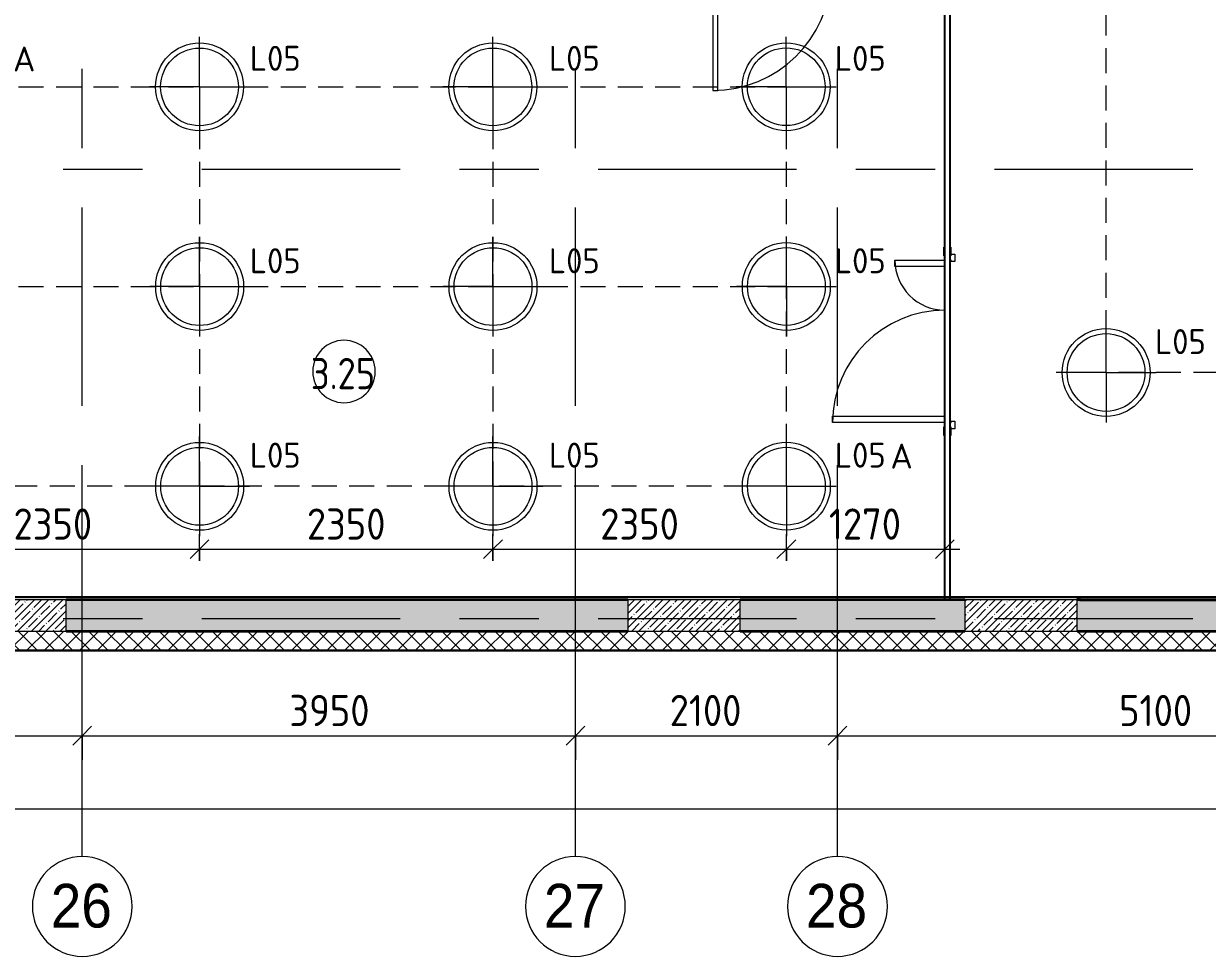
# Model space of a CAD drawing. Header units: millimetres. Extents: x 81682 to 274809, y -8553 to 29000.
# Drawn here: x 94190 to 103672, y -2706 to 4766 of the extents above; entities that cross this region are included whole.
import ezdxf

# ---------------------------------------------------------------- set-up
doc = ezdxf.new("R2010")
doc.units = ezdxf.units.MM
doc.linetypes.add('ADSK_Штрих_ш2 п1', pattern=[300, 200, -100])
doc.linetypes.add('Осевая', pattern=[3175, 635, -476.25, 1587.5, -476.25])
for name, color, linetype, lineweight in [('A-ANNO-DIMS', 7, 'Continuous', 9), ('A-ANNO-DIMS-100', 7, 'Continuous', 9), ('A-AREA-IDEN', 7, 'Continuous', 9), ('A-DETL-1', 7, 'ADSK_Штрих_ш2 п1', 9), ('A-DOOR', 7, 'Continuous', 9), ('A-DOOR-1', 7, 'Continuous', 13), ('A-DOOR-FRAM', 7, 'Continuous', 13), ('A-WALL', 7, 'Continuous', 9), ('E-LITE-EQPM-IDEN', 7, 'Continuous', 9), ('I-WALL', 7, 'Continuous', 9), ('S-COLS', 7, 'Continuous', 9), ('Оси', 7, 'Continuous', 9), ('Оси-1', 7, 'Continuous', 20), ('Оси-2', 7, 'Осевая', 9)]:
    doc.layers.add(name, color=color, linetype=linetype, lineweight=lineweight)
for name, color, linetype, lineweight, true_color in [('A-ANNO-NOTE', 1, 'Continuous', 9, 0xff0000), ('A-WALL-2', 254, 'Continuous', 25, 0xbebebe), ('A-WALL-3', 254, 'Continuous', 35, 0xbebebe), ('A-WALL-6', 7, 'Continuous', 25, 0x3c3c3c), ('A-WALL-FNSH-1', 254, 'Continuous', 9, 0xbebebe), ('A-WALL-FNSH-2', 254, 'Continuous', 13, 0xbebebe), ('A-WALL-FNSH-3', 7, 'Continuous', 13, 0x3c3c3c), ('G-ANNO-TEXT-1', 1, 'Continuous', 9, 0xff0000)]:
    doc.layers.add(name, color=color, linetype=linetype, lineweight=lineweight, true_color=true_color)
doc.styles.add('Arial', font='arial.ttf', dxfattribs={"width": 0.9, "height": 350})
doc.styles.add('GOST Common', font='GOST_Common.ttf', dxfattribs={"height": 200})
doc.styles.add('GOST Common_1', font='GOST_Common.ttf', dxfattribs={"width": 0.9, "height": 250})
doc.styles.add('ISOCPEUR_1', font='isocpeur.ttf', dxfattribs={"width": 0.9, "height": 250})
doc.styles.add('ISOCPEUR_2', font='isocpeur.ttf', dxfattribs={"height": 200})
doc.dimstyles.new('ISO-2_5_0_9К_БОЛЬШОЙ_1', dxfattribs={"dimscale": 304.8, "dimtxt": 248.995294, "dimasz": 0.492126, "dimexe": 0.393701, "dimexo": 0.984252, "dimgap": 0, "dimtad": 1, "dimdec": 0, "dimrnd": 10, "dimzin": 0, "dimdsep": 46, "dimtxsty": 'ISOCPEUR_1', "dimblk1": 'OBLIQUE', "dimblk2": 'OBLIQUE', "dimsah": 1, "dimcen": 0.09, "dimdle": 0.393701, "dimazin": 0, "dimtfac": 1, "dimtdec": 4, "dimtix": 1, "dimtmove": 0, "dimatfit": 3, "dimfxl": 1, "dimtvp": 1, "dimtolj": 1, "dimtzin": 0, "dimarcsym": 2})
pattern_1 = [(0, (0, 0), (121.92, 30.48), [10.058, -81.382, 10.058, -81.382, -487.68]), (0, (0, 0), (121.92, 30.48), [-182.88, 10.058, -172.822, 10.058, -81.382, -213.36]), (0, (0, 0), (121.92, 30.48), [-457.2, 10.058, -50.902, 10.058, -142.342]), (120, (45.72, 15.24), (-87.356454, 90.345817), [10.058, -81.382, 10.058, -81.382, -487.68]), (120, (45.72, 15.24), (-87.356454, 90.345817), [-182.88, 10.058, -172.822, 10.058, -81.382, -213.36]), (120, (45.72, 15.24), (-87.356454, 90.345817), [-457.2, 10.058, -50.902, 10.058, -142.342]), (240, (60.96, 76.2), (-34.563546, -120.825817), [10.058, -81.382, 10.058, -81.382, -487.68]), (240, (60.96, 76.2), (-34.563546, -120.825817), [-182.88, 10.058, -172.822, 10.058, -81.382, -213.36]), (240, (60.96, 76.2), (-34.563546, -120.825817), [-457.2, 10.058, -50.902, 10.058, -142.342])]

# ---------------------------------------------------------------- blocks, each defined once
blk = doc.blocks.new('BSC_Колонна _Прямоугольная - 250х900-23282983-План расстановки осветительного оборудования 3 этажа в осях 23-33')
at = {"layer": 'S-COLS'}
h = blk.add_hatch(dxfattribs=at)
h.set_pattern_fill('FP_5', color=256, style=0, pattern_type=2)
h.set_pattern_definition([(45, (-99480, -25), (-57.024626, 57.024626), []), (45, (-99422.975, -25), (-57.024626, 57.024626), [100.806, -20.161, 3.353, -16.808])])
h.paths.add_polyline_path([(-450, -125), (450, -125), (450, 125), (-450, 125)])
for p, q in [((450, 125), (-450, 125)), ((-450, 125), (-450, -125)), ((450, -125), (450, 125)), ((-450, -125), (450, -125))]:
    blk.add_line(p, q, dxfattribs=at)
blk = doc.blocks.new('110_Дверь_СКБ_1Ст_Внутренняя1 - Д-7а_л__950x2100h_Туалет-32220591-План расстановки осветительного оборудования 3 этажа в осях 23-33')
at = {"layer": 'A-DOOR'}
blk.add_arc((487.5, 110), 950, 90, 178.79032, dxfattribs=at)
at = {"layer": 'A-DOOR-1'}
for p, q in [((487.5, 1060), (447.5, 1060)), ((447.5, 1060), (447.5, 130)), ((487.5, 130), (487.5, 1060))]:
    blk.add_line(p, q, dxfattribs=at)
blk = doc.blocks.new('BSC_Колонна _Прямоугольная - 250х900-V1-План расстановки осветительного оборудования 3 этажа в осях 23-33')
at = {"layer": 'S-COLS'}
h = blk.add_hatch(dxfattribs=at)
h.set_pattern_fill('FP_7', color=256, style=0, pattern_type=2)
h.set_pattern_definition([(45, (-94080, -25), (-57.024626, 57.024626), []), (45, (-94022.975, -25), (-57.024626, 57.024626), [100.806, -20.161, 3.353, -16.808])])
h.paths.add_polyline_path([(-450, -125), (450, -125), (450, 125), (-450, 125)])
for p, q in [((450, 125), (-450, 125)), ((-450, 125), (-450, -125)), ((450, -125), (450, 125)), ((-450, -125), (450, -125))]:
    blk.add_line(p, q, dxfattribs=at)
blk = doc.blocks.new('BSC_Колонна _Прямоугольная - 250х900-V2-План расстановки осветительного оборудования 3 этажа в осях 23-33')
at = {"layer": 'S-COLS'}
h = blk.add_hatch(dxfattribs=at)
h.set_pattern_fill('FP_8', color=256, style=0, pattern_type=2)
h.set_pattern_definition([(45, (-102180, -25), (-57.024626, 57.024626), []), (45, (-102122.975, -25), (-57.024626, 57.024626), [100.806, -20.161, 3.353, -16.808])])
h.paths.add_polyline_path([(-450, -125), (450, -125), (450, 125), (-450, 125)])
for p, q in [((450, 125), (-450, 125)), ((-450, 125), (-450, -125)), ((450, -125), (450, 125)), ((-450, -125), (450, -125))]:
    blk.add_line(p, q, dxfattribs=at)
blk = doc.blocks.new('110_Дверь_СКБ_2Ст - Д-5_п__в составе перегородки _не входит в спец__-32680317-План расстановки осветительного оборудования 3 этажа в осях 23-33')
at = {"layer": 'A-DOOR'}
for centre, radius, start, end in [((-637.5, -20), 400, 270, 0), ((662.5, -20), 900, 180, 270)]:
    blk.add_arc(centre, radius, start, end, dxfattribs=at)
at = {"layer": 'A-DOOR-1'}
for p, q in [((-637.5, -420), (-637.5, -20)), ((-587.5, -20), (-587.5, -420)), ((612.5, -920), (612.5, -20)), ((662.5, -20), (662.5, -920)), ((-587.5, -420), (-637.5, -420)), ((662.5, -920), (612.5, -920))]:
    blk.add_line(p, q, dxfattribs=at)
at = {"layer": 'A-DOOR-FRAM'}
for p, q in [((-742.5, 28), (-672.5, 28)), ((-742.5, 20), (-742.5, 28)), ((-687.5, 60), (-627.5, 60)), ((-687.5, 20), (-687.5, 60)), ((-672.5, 28), (-672.5, 20)), ((-637.5, 30), (-637.5, 20)), ((-627.5, 30), (-637.5, 30)), ((-627.5, 60), (-627.5, 30)), ((652.5, 60), (712.5, 60)), ((652.5, 30), (652.5, 60)), ((662.5, 30), (652.5, 30)), ((662.5, 20), (662.5, 30)), ((697.5, 20), (697.5, 28)), ((697.5, 28), (767.5, 28)), ((712.5, 60), (712.5, 20)), ((767.5, 28), (767.5, 20)), ((-742.5, -28), (-742.5, -20)), ((-672.5, -28), (-742.5, -28)), ((-672.5, -20), (-672.5, -28)), ((697.5, -28), (697.5, -20)), ((767.5, -28), (697.5, -28)), ((767.5, -20), (767.5, -28))]:
    blk.add_line(p, q, dxfattribs=at)
blk = doc.blocks.new('Ось сетки - D8-29747960-План расстановки осветительного оборудования 3 этажа в осях 23-33')
at = {"layer": 'Оси-1'}
for start, end in [(360, 180), (180, 360)]:
    blk.add_arc((0, 0), 4, start, end, dxfattribs=at)
blk = doc.blocks.new('DIMBLOCK11-План расстановки осветительного оборудования 3 этажа в осях 23-33')
at = {"layer": 'A-ANNO-DIMS-100'}
for p, q in [((93250, 461.5), (93250, 675.1)), ((95600, 461.5), (95600, 675.1)), ((93250, 555.1), (95600, 555.1)), ((93250, 555.1), (93250, 461.5)), ((95600, 555.1), (95600, 461.5))]:
    blk.add_line(p, q, dxfattribs=at)
at = {"layer": 'A-ANNO-DIMS-100', "lineweight": 20}
for p, q in [((93250, 555.1), (93325, 630.1)), ((95600, 555.1), (95675, 630.1)), ((93250, 555.1), (93175, 480.1)), ((95600, 555.1), (95525, 480.1))]:
    blk.add_line(p, q, dxfattribs=at)
at = {"layer": 'A-ANNO-DIMS-100', "color": 0, "insert": (94109, 881.7), "char_height": 250, "width": 758.478, "attachment_point": 1, "line_spacing_factor": 1.149209, "style": 'ISOCPEUR_1'}
blk.add_mtext('2350', dxfattribs=at)
blk = doc.blocks.new('_Oblique')
at = {"color": 0, "linetype": 'ByBlock', "lineweight": -2}
blk.add_line((-0.5, -0.5), (0.5, 0.5), dxfattribs=at)
blk = doc.blocks.new('DIMBLOCK12-План расстановки осветительного оборудования 3 этажа в осях 23-33')
at = {"layer": 'A-ANNO-DIMS-100'}
for p, q in [((95600, 461.5), (95600, 675.1)), ((97950, 461.5), (97950, 675.1)), ((95600, 555.1), (97950, 555.1)), ((95600, 555.1), (95600, 461.5)), ((97950, 555.1), (97950, 461.5))]:
    blk.add_line(p, q, dxfattribs=at)
at = {"layer": 'A-ANNO-DIMS-100', "lineweight": 20}
for p, q in [((95600, 555.1), (95675, 630.1)), ((97950, 555.1), (98025, 630.1)), ((95600, 555.1), (95525, 480.1)), ((97950, 555.1), (97875, 480.1))]:
    blk.add_line(p, q, dxfattribs=at)
at = {"layer": 'A-ANNO-DIMS-100', "color": 0, "insert": (96459, 881.7), "char_height": 250, "width": 758.478, "attachment_point": 1, "line_spacing_factor": 1.149209, "style": 'ISOCPEUR_1'}
blk.add_mtext('2350', dxfattribs=at)
blk = doc.blocks.new('DIMBLOCK13-План расстановки осветительного оборудования 3 этажа в осях 23-33')
at = {"layer": 'A-ANNO-DIMS-100'}
for p, q in [((97950, 461.5), (97950, 675.1)), ((100300, 462.5), (100300, 675.1)), ((97950, 555.1), (100300, 555.1)), ((97950, 555.1), (97950, 461.5)), ((100300, 555.1), (100300, 462.5))]:
    blk.add_line(p, q, dxfattribs=at)
at = {"layer": 'A-ANNO-DIMS-100', "lineweight": 20}
for p, q in [((97950, 555.1), (98025, 630.1)), ((100300, 555.1), (100375, 630.1)), ((97950, 555.1), (97875, 480.1)), ((100300, 555.1), (100225, 480.1))]:
    blk.add_line(p, q, dxfattribs=at)
at = {"layer": 'A-ANNO-DIMS-100', "color": 0, "insert": (98809, 881.7), "char_height": 250, "width": 758.478, "attachment_point": 1, "line_spacing_factor": 1.149209, "style": 'ISOCPEUR_1'}
blk.add_mtext('2350', dxfattribs=at)
blk = doc.blocks.new('DIMBLOCK14-План расстановки осветительного оборудования 3 этажа в осях 23-33')
at = {"layer": 'A-ANNO-DIMS-100'}
for p, q in [((100300, 462.5), (100300, 675.1)), ((101570, 361.1), (101570, 675.1)), ((100300, 555.1), (101690, 555.1)), ((100300, 555.1), (100300, 462.5)), ((101570, 555.1), (101570, 361.1))]:
    blk.add_line(p, q, dxfattribs=at)
at = {"layer": 'A-ANNO-DIMS-100', "lineweight": 20}
for p, q in [((100300, 555.1), (100375, 630.1)), ((101570, 555.1), (101645, 630.1)), ((100300, 555.1), (100225, 480.1)), ((101570, 555.1), (101495, 480.1))]:
    blk.add_line(p, q, dxfattribs=at)
at = {"layer": 'A-ANNO-DIMS-100', "color": 0, "insert": (100640.5, 881.7), "char_height": 250, "width": 706.764, "attachment_point": 1, "line_spacing_factor": 1.149209, "style": 'ISOCPEUR_1'}
blk.add_mtext('1270', dxfattribs=at)
blk = doc.blocks.new('Марка_Помещения - Номер-25198446-План расстановки осветительного оборудования 3 этажа в осях 23-33')
at = {"layer": 'A-AREA-IDEN'}
for start, end in [(360, 180), (180, 360)]:
    blk.add_arc((0, 0), 2.5, start, end, dxfattribs=at)
blk = doc.blocks.new('DIMBLOCK113-План расстановки осветительного оборудования 3 этажа в осях 23-33')
at = {"layer": 'A-ANNO-DIMS-100'}
for p, q in [((92860, -1132.6), (92860, -818.6)), ((94660, -1132.6), (94660, -818.6)), ((92860, -938.6), (94660, -938.6)), ((92860, -938.6), (92860, -1132.6)), ((94660, -938.6), (94660, -1132.6))]:
    blk.add_line(p, q, dxfattribs=at)
at = {"layer": 'A-ANNO-DIMS-100', "lineweight": 20}
for p, q in [((92860, -938.6), (92785, -1013.6)), ((92860, -938.6), (92935, -863.6)), ((94660, -938.6), (94585, -1013.6)), ((94660, -938.6), (94735, -863.6))]:
    blk.add_line(p, q, dxfattribs=at)
at = {"layer": 'A-ANNO-DIMS-100', "color": 0, "insert": (93465.5, -612), "char_height": 250, "width": 706.764, "attachment_point": 1, "line_spacing_factor": 1.149209, "style": 'ISOCPEUR_1'}
blk.add_mtext('1800', dxfattribs=at)
blk = doc.blocks.new('DIMBLOCK114-План расстановки осветительного оборудования 3 этажа в осях 23-33')
at = {"layer": 'A-ANNO-DIMS-100'}
for p, q in [((94660, -1132.6), (94660, -818.6)), ((98610, -1132.6), (98610, -818.6)), ((94660, -938.6), (98610, -938.6)), ((94660, -938.6), (94660, -1132.6)), ((98610, -938.6), (98610, -1132.6))]:
    blk.add_line(p, q, dxfattribs=at)
at = {"layer": 'A-ANNO-DIMS-100', "lineweight": 20}
for p, q in [((94660, -938.6), (94585, -1013.6)), ((94660, -938.6), (94735, -863.6)), ((98610, -938.6), (98535, -1013.6)), ((98610, -938.6), (98685, -863.6))]:
    blk.add_line(p, q, dxfattribs=at)
at = {"layer": 'A-ANNO-DIMS-100', "color": 0, "insert": (96319, -612), "char_height": 250, "width": 758.478, "attachment_point": 1, "line_spacing_factor": 1.149209, "style": 'ISOCPEUR_1'}
blk.add_mtext('3950', dxfattribs=at)
blk = doc.blocks.new('DIMBLOCK115-План расстановки осветительного оборудования 3 этажа в осях 23-33')
at = {"layer": 'A-ANNO-DIMS-100'}
for p, q in [((98610, -1132.6), (98610, -818.6)), ((100710, -1132.6), (100710, -818.6)), ((98610, -938.6), (100710, -938.6)), ((98610, -938.6), (98610, -1132.6)), ((100710, -938.6), (100710, -1132.6))]:
    blk.add_line(p, q, dxfattribs=at)
at = {"layer": 'A-ANNO-DIMS-100', "lineweight": 20}
for p, q in [((98610, -938.6), (98535, -1013.6)), ((98610, -938.6), (98685, -863.6)), ((100710, -938.6), (100635, -1013.6)), ((100710, -938.6), (100785, -863.6))]:
    blk.add_line(p, q, dxfattribs=at)
at = {"layer": 'A-ANNO-DIMS-100', "color": 0, "insert": (99365.5, -612), "char_height": 250, "width": 706.764, "attachment_point": 1, "line_spacing_factor": 1.149209, "style": 'ISOCPEUR_1'}
blk.add_mtext('2100', dxfattribs=at)
blk = doc.blocks.new('DIMBLOCK116-План расстановки осветительного оборудования 3 этажа в осях 23-33')
at = {"layer": 'A-ANNO-DIMS-100'}
for p, q in [((100710, -1132.6), (100710, -818.6)), ((105810, -1132.6), (105810, -818.6)), ((100710, -938.6), (105810, -938.6)), ((100710, -938.6), (100710, -1132.6)), ((105810, -938.6), (105810, -1132.6))]:
    blk.add_line(p, q, dxfattribs=at)
at = {"layer": 'A-ANNO-DIMS-100', "lineweight": 20}
for p, q in [((100710, -938.6), (100635, -1013.6)), ((100710, -938.6), (100785, -863.6)), ((105810, -938.6), (105735, -1013.6)), ((105810, -938.6), (105885, -863.6))]:
    blk.add_line(p, q, dxfattribs=at)
at = {"layer": 'A-ANNO-DIMS-100', "color": 0, "insert": (102965.5, -612), "char_height": 250, "width": 706.764, "attachment_point": 1, "line_spacing_factor": 1.149209, "style": 'ISOCPEUR_1'}
blk.add_mtext('5100', dxfattribs=at)
blk = doc.blocks.new('DIMBLOCK122-План расстановки осветительного оборудования 3 этажа в осях 23-33')
at = {"layer": 'A-ANNO-DIMS-100'}
for p, q in [((84560, -1717.9), (84560, -1404)), ((125010, -1717.9), (125010, -1404)), ((84440, -1524), (125130, -1524)), ((84560, -1524), (84560, -1717.9)), ((125010, -1524), (125010, -1717.9))]:
    blk.add_line(p, q, dxfattribs=at)
at = {"layer": 'A-ANNO-DIMS-100', "lineweight": 20}
for p, q in [((84560, -1524), (84635, -1449)), ((125010, -1524), (125085, -1449)), ((84560, -1524), (84485, -1599)), ((125010, -1524), (124935, -1599))]:
    blk.add_line(p, q, dxfattribs=at)
at = {"layer": 'A-ANNO-DIMS-100', "color": 0, "insert": (104366, -1197.4), "char_height": 250, "width": 1005.558, "attachment_point": 1, "line_spacing_factor": 1.149209, "style": 'ISOCPEUR_1'}
blk.add_mtext('40450', dxfattribs=at)

msp = doc.modelspace()

# ---------------------------------------------------------------- hatches: boundary and pattern name
at = {"layer": 'A-WALL'}
h = msp.add_hatch(dxfattribs=at)
h.set_pattern_fill('FP_1', color=256, style=0, pattern_type=2)
h.set_pattern_definition([(45, (0, 0), (-70.71068, 70.71068), []), (135, (0, 0), (-70.71068, -70.71068), [])])
h.paths.add_polyline_path([(125080, -250), (125080, -100), (89210, -100), (89210, -250), (122708.8, -250)])
at = {"layer": 'I-WALL'}
h = msp.add_hatch(dxfattribs=at)
h.set_pattern_fill('FP_3', color=256, style=0, pattern_type=2)
h.set_pattern_definition([(45, (0, 0), (-57.024626, 57.024626), []), (45, (57.025, 0), (-57.024626, 57.024626), [100.806, -20.161, 3.353, -16.808])])
h.paths.add_polyline_path([(123730, -100), (123730, 150), (102630, 150), (102630, -100), (122708.8, -100)])
h.paths.add_polyline_path([(101730, -100), (101730, 150), (99930, 150), (99930, -100)])
h.paths.add_polyline_path([(99030, -100), (99030, 150), (94530, 150), (94530, -100), (94727.9, -100)])
h.paths.add_polyline_path([(93630, -100), (93630, 150), (91040, 150), (91040, -100), (92184.1, -100)])
h = msp.add_hatch(dxfattribs=at)
h.set_pattern_fill('FP_21', color=256, style=0, pattern_type=2)
h.set_pattern_definition(pattern_1)
h.paths.add_polyline_path([(101730, 150), (107110, 150), (107110, 170), (92050, 170), (92051, 150), (101570, 150)])
h = msp.add_hatch(dxfattribs=at)
h.set_pattern_fill('FP_21', color=256, style=0, pattern_type=2)
h.set_pattern_definition(pattern_1)
h.paths.add_polyline_path([(102630, 150), (102650, 150), (102650, 160), (102630, 160)])

# ---------------------------------------------------------------- linework, layer by layer
at = {"layer": 'A-ANNO-NOTE'}
for p, q in [((95599, 4259), (95599, 4659)), ((97949, 4259), (97949, 4659)), ((100299, 4260), (100299, 4660)), ((95599, 4259), (95199, 4259)), ((95599, 4259), (95599, 3859)), ((95599, 4259), (95999, 4259)), ((97949, 4259), (97549, 4259)), ((97949, 4259), (97949, 3859)), ((97949, 4259), (98349, 4259)), ((100299, 4260), (99899, 4260)), ((100299, 4260), (100299, 3860)), ((100299, 4260), (100699, 4260)), ((95600, 2659), (95600, 3059)), ((97950, 2659), (97950, 3059)), ((100300, 2660), (100300, 3060)), ((95600, 2659), (95200, 2659)), ((95600, 2659), (95600, 2259)), ((95600, 2659), (96000, 2659)), ((97950, 2659), (97550, 2659)), ((97950, 2659), (97950, 2259)), ((97950, 2659), (98350, 2659)), ((100300, 2660), (99900, 2660)), ((100300, 2660), (100300, 2260)), ((100300, 2660), (100700, 2660)), ((102861, 1971), (102861, 2371)), ((102861, 1971), (102461, 1971)), ((102861, 1971), (102861, 1571)), ((102861, 1971), (103261, 1971)), ((95600, 1059), (95600, 1459)), ((97950, 1059), (97950, 1459)), ((100300, 1060), (100300, 1460)), ((95600, 1059), (95200, 1059)), ((95600, 1059), (95600, 659)), ((95600, 1059), (96000, 1059)), ((97950, 1059), (97550, 1059)), ((97950, 1059), (97950, 659)), ((97950, 1059), (98350, 1059)), ((100300, 1060), (99900, 1060)), ((100300, 1060), (100300, 660)), ((100300, 1060), (100700, 1060))]:
    msp.add_line(p, q, dxfattribs=at)
for centre, radius in [((95599, 4259), 352), ((95599, 4259), 311.5), ((97949, 4259), 352), ((97949, 4259), 311.5), ((100299, 4260), 352), ((100299, 4260), 311.5), ((95600, 2659), 352), ((95600, 2659), 311.5), ((97950, 2659), 352), ((97950, 2659), 311.5), ((100300, 2660), 352), ((100300, 2660), 311.5), ((102861, 1971), 352), ((102861, 1971), 311.5), ((95600, 1059), 352), ((95600, 1059), 311.5), ((97950, 1059), 352), ((97950, 1059), 311.5), ((100300, 1060), 352), ((100300, 1060), 311.5)]:
    msp.add_circle(centre, radius, dxfattribs=at)
at = {"layer": 'A-DETL-1'}
for p, q in [((102861, 1970), (102861, 8571)), ((93250, 4259), (100299, 4259)), ((95599, 4259), (95599, 1060)), ((97949, 4259), (97949, 1060)), ((100299, 4259), (100299, 1060)), ((93250, 2659.5), (100299, 2659.5)), ((105861, 1970), (102861, 1970)), ((100299, 1060), (93250, 1060))]:
    msp.add_line(p, q, dxfattribs=at)
at = {"layer": 'A-WALL'}
msp.add_line((89210, -250), (125230, -250), dxfattribs=at)
at = {"layer": 'A-WALL-2'}
for p, q in [((101610, 10380), (101610, 150)), ((107110, 170), (92050, 170)), ((94530, 150), (99030, 150)), ((99930, 150), (101730, 150)), ((102630, 160), (102630, 150)), ((102650, 160), (102630, 160)), ((102630, 150), (102650, 150)), ((102650, 150), (102650, 160))]:
    msp.add_line(p, q, dxfattribs=at)
at = {"layer": 'A-WALL-3'}
for p, q in [((99030, 150), (94530, 150)), ((101730, 150), (99930, 150)), ((107130, 150), (102630, 150)), ((102650, 150), (107110, 150)), ((94530, -100), (99030, -100)), ((99930, -100), (101730, -100)), ((102630, -100), (125080, -100))]:
    msp.add_line(p, q, dxfattribs=at)
at = {"layer": 'A-WALL-6'}
msp.add_line((101570, 150), (101570, 5180), dxfattribs=at)
at = {"layer": 'A-WALL-FNSH-1'}
msp.add_line((89203.5, -258), (125238, -258), dxfattribs=at)
at = {"layer": 'A-WALL-FNSH-2'}
msp.add_line((89207, -253), (125233, -253), dxfattribs=at)
at = {"layer": 'A-WALL-FNSH-3'}
for p, q in [((101569, 5159), (101569, 171)), ((101611, 171), (101611, 5159)), ((101569, 171), (92051, 171)), ((101610, 171), (101570, 171)), ((107109, 171), (101611, 171)), ((102650, 170), (102650, 160)), ((102651, 150), (102651, 170))]:
    msp.add_line(p, q, dxfattribs=at)
at = {"layer": 'I-WALL'}
for p, q in [((94780, 171), (94780, 170)), ((97080, 171), (97080, 170)), ((98130, 171), (98130, 170)), ((99030, 171), (99030, 170)), ((99930, 171), (99930, 170)), ((100830, 171), (100830, 170)), ((102880, 171), (102880, 170))]:
    msp.add_line(p, q, dxfattribs=at)
at = {"layer": 'Оси'}
for p, q in [((94660, -1906.3), (94660, 593.7)), ((98610, -1906.3), (98610, 593.7)), ((100710, -1906.3), (100710, 593.7))]:
    msp.add_line(p, q, dxfattribs=at)
at = {"layer": 'Оси-2'}
for p, q in [((94660, 593.7), (94660, 19415.1)), ((98610, 593.7), (98610, 19415.1)), ((100710, 593.7), (100710, 18900)), ((84981.8, 3600), (122730, 3600)), ((84981.8, 0), (122730, 0))]:
    msp.add_line(p, q, dxfattribs=at)

# ---------------------------------------------------------------- block references
at = {"layer": 'A-AREA-IDEN', "xscale": 99.99999999999993, "yscale": 99.99999999999993, "zscale": 99.99999999999993}
msp.add_blockref('Марка_Помещения - Номер-25198446-План расстановки осветительного оборудования 3 этажа в осях 23-33', (96756.1, 1978.8), dxfattribs=at)
at = {"layer": 'A-DOOR'}
for name, p, rotation in [('110_Дверь_СКБ_1Ст_Внутренняя1 - Д-7а_л__950x2100h_Туалет-32220591-План расстановки осветительного оборудования 3 этажа в осях 23-33', (100197.5, 5290), 180), ('110_Дверь_СКБ_2Ст - Д-5_п__в составе перегородки _не входит в спец__-32680317-План расстановки осветительного оборудования 3 этажа в осях 23-33', (101590, 2232.5), 270)]:
    msp.add_blockref(name, p, dxfattribs=dict(at, rotation=rotation))
at = {"layer": 'S-COLS'}
for name, p in [('BSC_Колонна _Прямоугольная - 250х900-V1-План расстановки осветительного оборудования 3 этажа в осях 23-33', (94080, 25)), ('BSC_Колонна _Прямоугольная - 250х900-23282983-План расстановки осветительного оборудования 3 этажа в осях 23-33', (99480, 25)), ('BSC_Колонна _Прямоугольная - 250х900-V2-План расстановки осветительного оборудования 3 этажа в осях 23-33', (102180, 25))]:
    msp.add_blockref(name, p, dxfattribs=at)
at = {"layer": 'Оси-1', "xscale": 99.99999999999993, "yscale": 99.99999999999993, "zscale": 99.99999999999993}
for p in [(94660, -2306.3), (98610, -2306.3), (100710, -2306.3)]:
    msp.add_blockref('Ось сетки - D8-29747960-План расстановки осветительного оборудования 3 этажа в осях 23-33', p, dxfattribs=at)

# ---------------------------------------------------------------- texts
at = {"layer": 'A-AREA-IDEN', "insert": (96490.4, 2087.4), "char_height": 250, "width": 663.797, "attachment_point": 1, "style": 'GOST Common_1'}
msp.add_mtext('3.25', dxfattribs=at)
at = {"layer": 'E-LITE-EQPM-IDEN', "char_height": 200, "width": 529.114, "attachment_point": 1, "style": 'GOST Common'}
for insert in [(96002.6, 4588), (98398.4, 4588), (100689.1, 4588), (96002.6, 2966.3), (98398.4, 2966.3), (100689.1, 2966.3), (103253.5, 2318.6), (96002.6, 1408.8), (98398.4, 1408.8), (100689.1, 1408.8)]:
    msp.add_mtext('L05', dxfattribs=dict(at, insert=insert))
at = {"layer": 'G-ANNO-TEXT-1', "char_height": 200, "width": 224.472, "attachment_point": 1, "style": 'ISOCPEUR_2'}
for insert in [(94104.8, 4582.9), (101133.2, 1401.2)]:
    msp.add_mtext('\\fISOCPEUR|b0|i0|c204|p34|;А', dxfattribs=dict(at, insert=insert))
at = {"layer": 'Оси', "char_height": 350, "width": 606.076, "attachment_point": 1, "style": 'Arial'}
for s, insert in [('26', (94407.4, -2125.6)), ('27', (98357.4, -2125.6)), ('28', (100457.4, -2125.6))]:
    msp.add_mtext(s, dxfattribs=dict(at, insert=insert))

# ---------------------------------------------------------------- dimensions: what is measured, and where the dimension line sits
at = {"layer": 'A-ANNO-DIMS'}
for base, p1, p2, override, picture, middle in [((95600, 555.1), (93250, 761.5), (95600, 761.5), {"dimpost": '<>', "dimfxl": 2350}, 'DIMBLOCK11-План расстановки осветительного оборудования 3 этажа в осях 23-33', (94425, 680.1)), ((97950, 555.1), (95600, 761.5), (97950, 761.5), {"dimpost": '<>', "dimfxl": 2350}, 'DIMBLOCK12-План расстановки осветительного оборудования 3 этажа в осях 23-33', (96775, 680.1)), ((100300, 555.1), (97950, 761.5), (100300, 762.5), {"dimpost": '<>', "dimfxl": 2350.000213}, 'DIMBLOCK13-План расстановки осветительного оборудования 3 этажа в осях 23-33', (99125, 680.1)), ((101570, 555.1), (100300, 762.5), (101570, 661.1), {"dimpost": '<>', "dimfxl": 1274.03806}, 'DIMBLOCK14-План расстановки осветительного оборудования 3 этажа в осях 23-33', (100935, 680.1)), ((94660, -938.6), (92860, -832.6), (94660, -832.6), {"dimpost": '<>', "dimfxl": 1800}, 'DIMBLOCK113-План расстановки осветительного оборудования 3 этажа в осях 23-33', (93760, -813.6)), ((98610, -938.6), (94660, -832.6), (98610, -832.6), {"dimpost": '<>', "dimfxl": 3950}, 'DIMBLOCK114-План расстановки осветительного оборудования 3 этажа в осях 23-33', (96635, -813.6)), ((100710, -938.6), (98610, -832.6), (100710, -832.6), {"dimpost": '<>', "dimfxl": 2100}, 'DIMBLOCK115-План расстановки осветительного оборудования 3 этажа в осях 23-33', (99660, -813.6)), ((105810, -938.6), (100710, -832.6), (105810, -832.6), {"dimpost": '<>', "dimfxl": 5100}, 'DIMBLOCK116-План расстановки осветительного оборудования 3 этажа в осях 23-33', (103260, -813.6)), ((125010, -1524), (84560, -1417.9), (125010, -1417.9), {"dimpost": '<>', "dimfxl": 40450}, 'DIMBLOCK122-План расстановки осветительного оборудования 3 этажа в осях 23-33', (104785, -1399))]:
    dim = msp.add_linear_dim(base=base, p1=p1, p2=p2, dimstyle='ISO-2_5_0_9К_БОЛЬШОЙ_1', override=override, dxfattribs=at)
    dim.commit()
    dim.dimension.update_dxf_attribs({"geometry": picture, "text_midpoint": middle})

doc.saveas('drawing.dxf')
